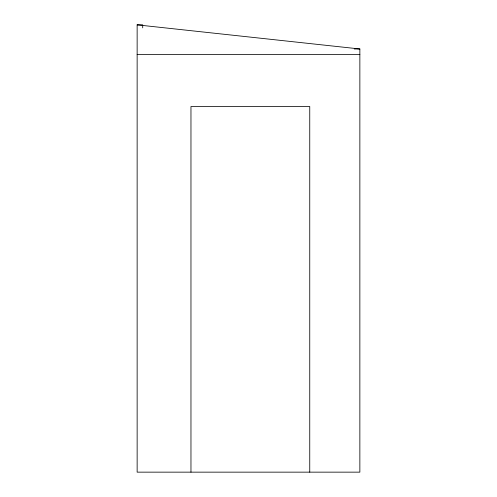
<?xml version="1.0" encoding="UTF-8"?>
<svg xmlns="http://www.w3.org/2000/svg" width="497" height="497" viewBox="0 0 497 497"><rect width="100%" height="100%" fill="white"/><g stroke="black" fill="none" stroke-linecap="round" stroke-linejoin="round"><path stroke-width="0.75" d="M137.141 24.85L359.859 48.979L359.859 472.15L137.141 472.15L137.141 24.85L142.707 24.85L142.707 27.863M354.293 48.979L359.859 48.979M137.141 54.546L359.859 54.546M309.749 472.15L309.749 106.513L190.966 106.513L190.966 472.15"/></g></svg>
